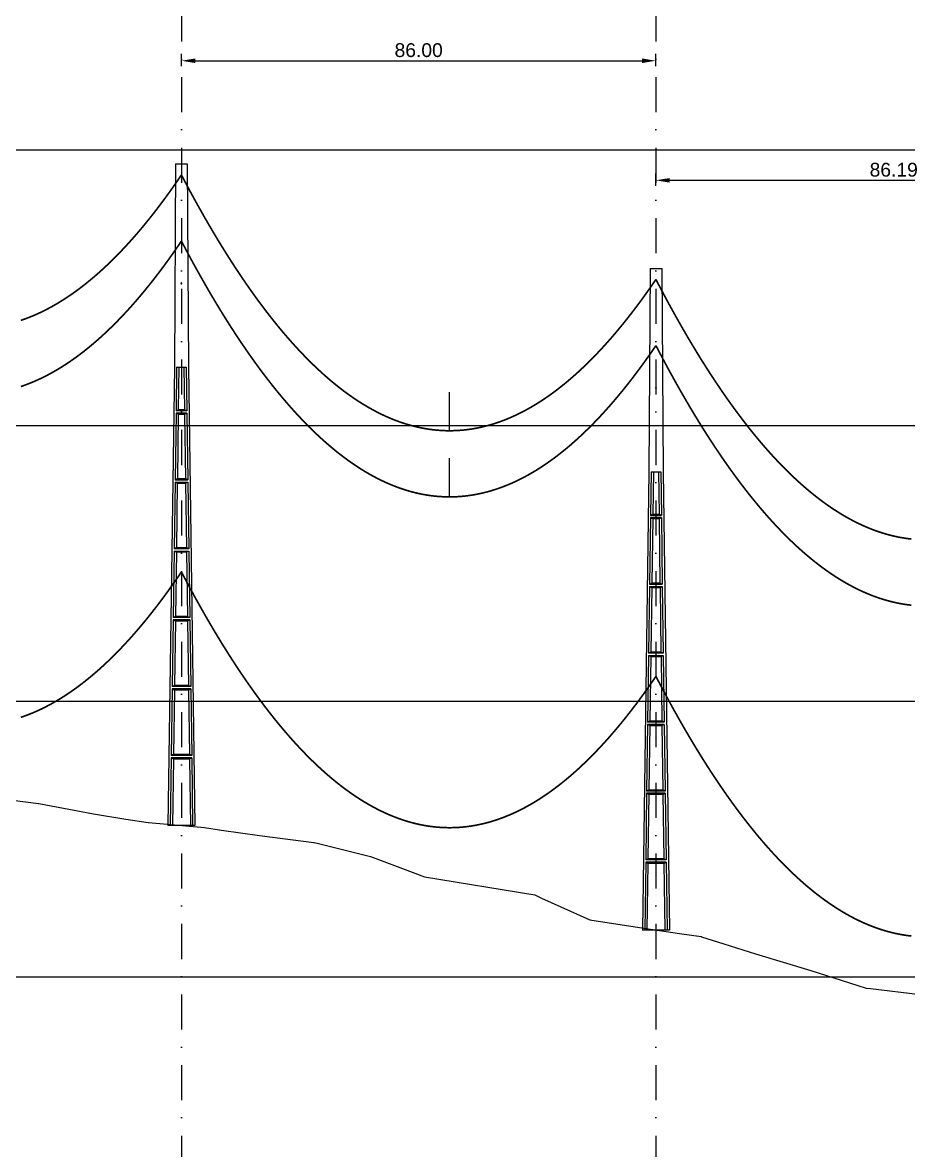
# Model space of a CAD drawing. Header units: metres. Extents: x -121 to 9872, y 3505 to 10721.
# Drawn here: x 4416.9 to 4577.5, y 9268.5 to 9473.1 of the extents above; entities that cross this region are included whole.
import ezdxf

# ---------------------------------------------------------------- set-up
doc = ezdxf.new("R2010")
doc.units = ezdxf.units.M
doc.header["$PDMODE"] = 2
doc.linetypes.add('DASHDOT', pattern=[25.4, 12.7, -6.35, 0, -6.35])
for name, color, linetype in [('CON-EOL- CA MAGNOLIA', 210, 'Continuous'), ('CON-EOL- PROJEÇÃO', 22, 'Continuous'), ('cotas', 7, 'Continuous'), ('Grade', 9, 'Continuous'), ('Ind.Rot', 8, 'DASHDOT'), ('Modelo_CotaTerreno_Perfil', 7, 'Continuous'), ('POSTE DT', 7, 'Continuous')]:
    doc.layers.add(name, color=color, linetype=linetype)
doc.styles.get("Standard").update_dxf_attribs({"font": 'arial.ttf'})
doc.dimstyles.new('ISO-25', dxfattribs={"dimtxt": 2.5, "dimasz": 2.5, "dimexe": 1.25, "dimexo": 0.625, "dimtad": 1, "dimzin": 1, "dimtxsty": 'Standard', "dimcen": 2.5, "dimaunit": 1, "dimadec": 3, "dimazin": 3, "dimtfac": 1, "dimtmove": 0, "dimatfit": 3, "dimfxlon": 1, "dimarcsym": 0})

# ---------------------------------------------------------------- blocks, each defined once
blk = doc.blocks.new('*U1')
at = {"layer": 'POSTE DT', "extrusion": (0, 1, 0)}
for p, q in [((-3.31, 378.23), (-4.05, 262)), ((-3.31, 378.23), (3.31, 378.23)), ((3.31, 378.23), (4.06, 262)), ((-4.05, 262), (-7.72, 0)), ((-4.05, 262), (-4.05, 262)), ((-2.73, 262), (-3.08, 237.05)), ((-2.73, 262), (2.75, 262)), ((-1.42, 262), (-1.77, 237.57)), ((1.43, 262), (1.77, 237.57)), ((2.75, 262), (3.1, 237.05)), ((4.06, 262), (7.72, 0)), ((-3.1, 235.74), (-3.63, 197.65)), ((3.11, 235.73), (-3.1, 235.74)), ((3.1, 237.05), (-3.08, 237.05)), ((-1.8, 235.21), (-2.32, 198.19)), ((1.8, 235.21), (2.32, 198.19)), ((3.11, 235.73), (3.65, 197.65)), ((-3.65, 196.34), (-4.19, 158.25)), ((-2.35, 195.8), (-2.87, 158.8)), ((2.35, 195.8), (2.87, 158.8)), ((3.66, 196.34), (4.2, 158.25)), ((-4.21, 156.94), (-4.74, 118.85)), ((-2.9, 156.39), (-3.42, 119.41)), ((2.91, 156.39), (3.42, 119.41)), ((4.21, 156.94), (4.75, 118.85)), ((-4.76, 117.54), (-5.29, 79.45)), ((4.77, 117.54), (-4.76, 117.54)), ((4.75, 118.85), (-4.74, 118.85)), ((-3.46, 116.98), (-3.97, 80.02)), ((3.46, 116.98), (3.98, 80.02)), ((4.77, 117.54), (5.3, 79.45)), ((-5.31, 78.14), (-5.85, 40.06)), ((5.32, 78.14), (-5.31, 78.14)), ((5.3, 79.45), (-5.29, 79.45)), ((-4.01, 77.57), (-4.53, 40.63)), ((4.01, 77.57), (4.53, 40.63)), ((5.32, 78.14), (5.85, 40.06)), ((-5.86, 38.74), (-6.41, 0)), ((5.87, 38.74), (-5.86, 38.74)), ((5.85, 40.06), (-5.85, 40.06)), ((5.87, 38.74), (6.41, 0)), ((-4.56, 38.17), (-5.1, 0)), ((4.56, 38.17), (5.1, 0)), ((-6.41, 0), (-7.72, 0)), ((-5.1, 0), (-6.41, 0)), ((5.1, 0), (-5.1, 0)), ((6.41, 0), (5.1, 0)), ((7.72, 0), (6.41, 0))]:
    blk.add_line(p, q, dxfattribs=at)
at = {"layer": 'POSTE DT', "ltscale": 3}
for points in [[(-3.65, 196.34), (3.66, 196.34)], [(-3.63, 197.65), (3.65, 197.65)], [(-4.21, 156.94), (4.21, 156.94)], [(4.2, 158.25), (-4.19, 158.25)]]:
    blk.add_lwpolyline(points, dxfattribs=at)
at = {"layer": 'POSTE DT'}
for points, knots in [([(0.25, 309.94), (0.25, 309.93), (0.25, 309.93), (0.25, 309.92), (0.25, 309.91), (0.25, 309.9), (0.25, 309.89), (0.24, 309.85), (0.22, 309.82), (0.19, 309.77), (0.16, 309.74), (0.11, 309.71), (0.08, 309.7), (0.01, 309.68), (-0.02, 309.68), (-0.08, 309.7), (-0.11, 309.71), (-0.16, 309.74), (-0.18, 309.76), (-0.21, 309.8), (-0.22, 309.82), (-0.24, 309.85), (-0.24, 309.87), (-0.25, 309.89), (-0.25, 309.9), (-0.25, 309.92), (-0.25, 309.92), (-0.25, 309.93), (-0.25, 309.94), (-0.25, 309.95), (-0.25, 309.95), (-0.25, 309.96), (-0.25, 309.97), (-0.24, 310), (-0.23, 310.02), (-0.21, 310.07), (-0.2, 310.09), (-0.15, 310.14), (-0.13, 310.15), (-0.07, 310.18), (-0.03, 310.19), (0.03, 310.19), (0.06, 310.18), (0.12, 310.16), (0.14, 310.14), (0.18, 310.11), (0.2, 310.09), (0.21, 310.06), (0.22, 310.05), (0.23, 310.04), (0.24, 310.01), (0.24, 309.99), (0.25, 309.97), (0.25, 309.96), (0.25, 309.95), (0.25, 309.94), (0.25, 309.94), (0.25, 309.94), (0.25, 309.94)], [-54.728303, -54.728303, -54.728303, -54.728303, -54.309038, -54.309038, -53.647169, -53.647169, -52.532885, -52.532885, -48.86224, -48.86224, -45.282765, -45.282765, -41.52867, -41.52867, -37.867486, -37.867486, -34.454589, -34.454589, -31.301423, -31.301423, -28.48103, -28.48103, -26.961755, -26.961755, -25.7544, -25.7544, -25.136228, -25.136228, -24.64409, -24.64409, -24.094201, -24.094201, -23.191199, -23.191199, -20.494482, -20.494482, -17.342863, -17.342863, -13.645538, -13.645538, -9.835989, -9.835989, -6.296781, -6.296781, -3.005029, -3.005029, 0, 0, 0, 1.527594, 1.527594, 3.697216, 3.697216, 4.489727, 4.489727, 5.01438, 5.01438, 5.095313, 5.095313, 5.095313, 5.095313]), ([(-3.1, 235.74), (-2.88, 235.65), (-2.67, 235.56), (-2.23, 235.39), (-2.02, 235.3), (-1.8, 235.21)], [0.055576, 0.055576, 0.055576, 0.055576, 56.767409, 56.767409, 113.50757, 113.50757, 113.50757, 113.50757]), ([(-1.77, 237.57), (-1.99, 237.49), (-2.21, 237.4), (-2.64, 237.22), (-2.86, 237.14), (-3.08, 237.05)], [0, 0, 0, 0, 56.660495, 56.660495, 113.412826, 113.412826, 113.412826, 113.412826]), ([(-1.8, 235.21), (-1.2, 235.21), (-0.6, 235.21), (0.6, 235.21), (1.2, 235.21), (1.8, 235.21)], [0, 0, 0, 0, 68.567797, 68.567797, 137.136247, 137.136247, 137.136247, 137.136247]), ([(1.77, 237.57), (1.18, 237.57), (0.59, 237.57), (-0.59, 237.57), (-1.18, 237.57), (-1.77, 237.57)], [0, 0, 0, 0, 67.306894, 67.306894, 134.614447, 134.614447, 134.614447, 134.614447]), ([(3.1, 237.05), (2.87, 237.14), (2.65, 237.23), (2.21, 237.4), (1.99, 237.49), (1.77, 237.57)], [0, 0, 0, 0, 56.738948, 56.738948, 113.38731, 113.38731, 113.38731, 113.38731]), ([(1.8, 235.21), (2.02, 235.3), (2.24, 235.38), (2.68, 235.56), (2.89, 235.65), (3.11, 235.73)], [0, 0, 0, 0, 56.845349, 56.845349, 113.599799, 113.599799, 113.599799, 113.599799]), ([(-3.65, 196.34), (-3.43, 196.25), (-3.22, 196.16), (-2.78, 195.98), (-2.57, 195.89), (-2.35, 195.8)], [0.054307, 0.054307, 0.054307, 0.054307, 63.527131, 63.527131, 127.063246, 127.063246, 127.063246, 127.063246]), ([(-2.32, 198.19), (-2.54, 198.1), (-2.76, 198.01), (-3.2, 197.83), (-3.41, 197.74), (-3.63, 197.65)], [0, 0, 0, 0, 63.412073, 63.412073, 126.777421, 126.777421, 126.777421, 126.777421]), ([(-2.35, 195.8), (-1.57, 195.8), (-0.78, 195.8), (0.79, 195.8), (1.57, 195.8), (2.35, 195.8)], [0, 0, 0, 0, 89.585713, 89.585713, 179.17191, 179.17191, 179.17191, 179.17191]), ([(2.32, 198.19), (1.55, 198.19), (0.77, 198.19), (-0.77, 198.19), (-1.55, 198.19), (-2.32, 198.19)], [0, 0, 0, 0, 88.31008, 88.31008, 176.620652, 176.620652, 176.620652, 176.620652]), ([(3.65, 197.65), (3.43, 197.74), (3.2, 197.83), (2.76, 198.01), (2.54, 198.1), (2.32, 198.19)], [0, 0, 0, 0, 63.488119, 63.488119, 126.880939, 126.880939, 126.880939, 126.880939]), ([(2.35, 195.8), (2.57, 195.89), (2.79, 195.98), (3.23, 196.16), (3.45, 196.25), (3.66, 196.34)], [0, 0, 0, 0, 63.60246, 63.60246, 127.109696, 127.109696, 127.109696, 127.109696]), ([(-4.21, 156.94), (-3.99, 156.85), (-3.77, 156.75), (-3.34, 156.57), (-3.12, 156.48), (-2.9, 156.39)], [0.053423, 0.053423, 0.053423, 0.053423, 70.429742, 70.429742, 140.90167, 140.90167, 140.90167, 140.90167]), ([(-2.87, 158.8), (-3.09, 158.71), (-3.31, 158.62), (-3.75, 158.43), (-3.97, 158.34), (-4.19, 158.25)], [0, 0, 0, 0, 70.301707, 70.301707, 140.590947, 140.590947, 140.590947, 140.590947]), ([(-2.9, 156.39), (-1.94, 156.39), (-0.97, 156.39), (0.97, 156.39), (1.94, 156.39), (2.91, 156.39)], [0, 0, 0, 0, 110.60219, 110.60219, 221.20473, 221.20473, 221.20473, 221.20473]), ([(2.87, 158.8), (1.92, 158.8), (0.96, 158.8), (-0.96, 158.8), (-1.91, 158.8), (-2.87, 158.8)], [0, 0, 0, 0, 109.314454, 109.314454, 218.629264, 218.629264, 218.629264, 218.629264]), ([(4.2, 158.25), (3.98, 158.34), (3.76, 158.44), (3.31, 158.62), (3.09, 158.71), (2.87, 158.8)], [0, 0, 0, 0, 70.379198, 70.379198, 140.659718, 140.659718, 140.659718, 140.659718]), ([(2.91, 156.39), (3.12, 156.48), (3.34, 156.57), (3.78, 156.75), (4, 156.85), (4.21, 156.94)], [0, 0, 0, 0, 70.506649, 70.506649, 140.914701, 140.914701, 140.914701, 140.914701]), ([(-4.76, 117.54), (-4.54, 117.45), (-4.32, 117.35), (-3.89, 117.17), (-3.67, 117.07), (-3.46, 116.98)], [0.052784, 0.052784, 0.052784, 0.052784, 77.438432, 77.438432, 154.950301, 154.950301, 154.950301, 154.950301]), ([(-3.42, 119.41), (-3.64, 119.32), (-3.86, 119.23), (-4.3, 119.04), (-4.52, 118.95), (-4.74, 118.85)], [0, 0, 0, 0, 77.299547, 77.299547, 154.618634, 154.618634, 154.618634, 154.618634]), ([(-3.46, 116.98), (-2.3, 116.98), (-1.15, 116.98), (1.15, 116.98), (2.31, 116.98), (3.46, 116.98)], [0, 0, 0, 0, 131.617604, 131.617604, 263.235447, 263.235447, 263.235447, 263.235447]), ([(3.42, 119.41), (2.28, 119.41), (1.14, 119.41), (-1.14, 119.41), (-2.28, 119.41), (-3.42, 119.41)], [0, 0, 0, 0, 130.319901, 130.319901, 260.640046, 260.640046, 260.640046, 260.640046]), ([(4.75, 118.85), (4.53, 118.95), (4.31, 119.04), (3.87, 119.23), (3.64, 119.32), (3.42, 119.41)], [0, 0, 0, 0, 77.381597, 77.381597, 154.66183, 154.66183, 154.66183, 154.66183]), ([(3.46, 116.98), (3.68, 117.07), (3.89, 117.17), (4.33, 117.35), (4.55, 117.45), (4.77, 117.54)], [0, 0, 0, 0, 77.520013, 77.520013, 154.938747, 154.938747, 154.938747, 154.938747]), ([(-5.31, 78.14), (-5.09, 78.05), (-4.88, 77.95), (-4.44, 77.76), (-4.23, 77.67), (-4.01, 77.57)], [0.052308, 0.052308, 0.052308, 0.052308, 84.527725, 84.527725, 169.158824, 169.158824, 169.158824, 169.158824]), ([(-3.97, 80.02), (-4.19, 79.93), (-4.41, 79.83), (-4.85, 79.64), (-5.07, 79.55), (-5.29, 79.45)], [0, 0, 0, 0, 84.379671, 84.379671, 168.809376, 168.809376, 168.809376, 168.809376]), ([(-4.01, 77.57), (-2.67, 77.57), (-1.34, 77.57), (1.34, 77.57), (2.67, 77.57), (4.01, 77.57)], [0, 0, 0, 0, 152.632212, 152.632212, 305.264569, 305.264569, 305.264569, 305.264569]), ([(3.98, 80.02), (2.65, 80.02), (1.33, 80.02), (-1.32, 80.02), (-2.65, 80.02), (-3.97, 80.02)], [0, 0, 0, 0, 151.326157, 151.326157, 302.652465, 302.652465, 302.652465, 302.652465]), ([(5.3, 79.45), (5.08, 79.55), (4.86, 79.64), (4.42, 79.83), (4.2, 79.93), (3.98, 80.02)], [0, 0, 0, 0, 84.46863, 84.46863, 168.833721, 168.833721, 168.833721, 168.833721]), ([(4.01, 77.57), (4.23, 77.67), (4.45, 77.76), (4.88, 77.95), (5.1, 78.05), (5.32, 78.14)], [0, 0, 0, 0, 84.616316, 84.616316, 169.129178, 169.129178, 169.129178, 169.129178]), ([(-5.86, 38.74), (-5.65, 38.65), (-5.43, 38.55), (-5, 38.36), (-4.78, 38.26), (-4.56, 38.17)], [0.026524, 0.026524, 0.026524, 0.026524, 91.679563, 91.679563, 183.466041, 183.466041, 183.466041, 183.466041]), ([(-4.53, 40.63), (-4.75, 40.53), (-4.97, 40.44), (-5.41, 40.25), (-5.63, 40.15), (-5.85, 40.06)], [0, 0, 0, 0, 91.523648, 91.523648, 183.126775, 183.126775, 183.126775, 183.126775]), ([(4.53, 40.63), (3.02, 40.63), (1.51, 40.63), (-1.51, 40.63), (-3.02, 40.63), (-4.53, 40.63)], [0, 0, 0, 0, 172.33304, 172.33304, 344.666151, 344.666151, 344.666151, 344.666151]), ([(5.85, 40.06), (5.63, 40.15), (5.41, 40.25), (4.97, 40.44), (4.75, 40.53), (4.53, 40.63)], [0, 0, 0, 0, 91.621326, 91.621326, 183.137324, 183.137324, 183.137324, 183.137324]), ([(4.56, 38.17), (4.78, 38.26), (5, 38.36), (5.43, 38.55), (5.65, 38.65), (5.87, 38.74)], [0, 0, 0, 0, 91.776928, 91.776928, 183.448614, 183.448614, 183.448614, 183.448614]), ([(-4.56, 38.17), (-3.04, 38.17), (-1.52, 38.17), (1.52, 38.17), (3.04, 38.17), (4.56, 38.17)], [0, 0, 0, 0, 173.646192, 173.646192, 347.292451, 347.292451, 347.292451, 347.292451])]:
    blk.add_open_spline(points, degree=3, knots=knots, dxfattribs=at)
blk = doc.blocks.new('*D97')
at = {"layer": 'cotas', "color": 0, "lineweight": -2, "transparency": 16777216}
for p, q in [((4359.73, 9487.29), (4359.73, 9489.54)), ((4362.23, 9488.29), (4443.23, 9488.29)), ((4445.73, 9487.29), (4445.73, 9489.54))]:
    blk.add_line(p, q, dxfattribs=at)
at = {"layer": 'cotas', "color": 0, "transparency": 16777216}
for points in [[(4362.23, 9488.71), (4362.23, 9487.88), (4359.73, 9488.29)], [(4443.23, 9488.71), (4443.23, 9487.88), (4445.73, 9488.29)]]:
    blk.add_solid(points, dxfattribs=at)
at = {"layer": 'Defpoints', "color": 0, "transparency": 16777216}
for p in [(4445.73, 9488.29), (4359.73, 9465.57), (4445.73, 9447.46)]:
    blk.add_point(p, dxfattribs=at)
at = {"layer": 'cotas', "color": 0, "transparency": 16777216, "insert": (4402.73, 9490.19), "char_height": 2.5, "attachment_point": 5}
blk.add_mtext('86.00', dxfattribs=at)
blk = doc.blocks.new('*D98')
at = {"layer": 'cotas', "color": 0, "lineweight": -2, "transparency": 16777216}
for p, q in [((4445.73, 9465.17), (4445.73, 9467.42)), ((4448.23, 9466.17), (4529.23, 9466.17)), ((4531.73, 9465.17), (4531.73, 9467.42))]:
    blk.add_line(p, q, dxfattribs=at)
at = {"layer": 'cotas', "color": 0, "transparency": 16777216}
for points in [[(4448.23, 9466.59), (4448.23, 9465.76), (4445.73, 9466.17)], [(4529.23, 9466.59), (4529.23, 9465.76), (4531.73, 9466.17)]]:
    blk.add_solid(points, dxfattribs=at)
at = {"layer": 'Defpoints', "color": 0, "transparency": 16777216}
for p in [(4531.73, 9466.17), (4445.73, 9447.46), (4531.73, 9428.51)]:
    blk.add_point(p, dxfattribs=at)
at = {"layer": 'cotas', "color": 0, "transparency": 16777216, "insert": (4488.73, 9468.08), "char_height": 2.5, "attachment_point": 5}
blk.add_mtext('86.00', dxfattribs=at)
blk = doc.blocks.new('*D99')
at = {"layer": 'cotas', "color": 0, "lineweight": -2, "transparency": 16777216}
for p, q in [((4531.73, 9443.49), (4531.73, 9445.74)), ((4617.92, 9443.49), (4617.92, 9445.74)), ((4534.23, 9444.49), (4615.42, 9444.49))]:
    blk.add_line(p, q, dxfattribs=at)
at = {"layer": 'cotas', "color": 0, "transparency": 16777216}
for points in [[(4534.23, 9444.9), (4534.23, 9444.07), (4531.73, 9444.49)], [(4615.42, 9444.9), (4615.42, 9444.07), (4617.92, 9444.49)]]:
    blk.add_solid(points, dxfattribs=at)
at = {"layer": 'Defpoints', "color": 0, "transparency": 16777216}
for p in [(4617.92, 9444.49), (4531.73, 9428.51), (4617.92, 9408.35)]:
    blk.add_point(p, dxfattribs=at)
at = {"layer": 'cotas', "color": 0, "transparency": 16777216, "insert": (4574.83, 9446.39), "char_height": 2.5, "attachment_point": 5}
blk.add_mtext('86.19', dxfattribs=at)

msp = doc.modelspace()

# ---------------------------------------------------------------- linework, layer by layer
at = {"layer": 'CON-EOL- CA MAGNOLIA'}
for p, q in [((4494.331, 9399.068), (4494.331, 9406.068)), ((4494.331, 9387.068), (4494.331, 9394.068)), ((4494.331, 9387.068), (4494.331, 9394.068))]:
    msp.add_line(p, q, dxfattribs=at)
at = {"layer": 'CON-EOL- CA MAGNOLIA', "const_width": 0.3}
for points in [[(4416.637, 9419.085), (4417.065, 9419.232), (4417.493, 9419.386), (4417.921, 9419.547), (4418.349, 9419.716), (4418.777, 9419.891), (4419.205, 9420.074), (4419.632, 9420.264), (4420.06, 9420.461), (4420.488, 9420.666), (4420.916, 9420.877), (4421.344, 9421.096), (4421.772, 9421.322), (4422.2, 9421.555), (4422.628, 9421.795), (4423.055, 9422.043), (4423.483, 9422.298), (4423.911, 9422.559), (4424.339, 9422.828), (4424.767, 9423.104), (4425.195, 9423.388), (4425.623, 9423.678), (4426.05, 9423.976), (4426.478, 9424.281), (4426.906, 9424.593), (4427.334, 9424.913), (4427.762, 9425.239), (4428.19, 9425.573), (4428.618, 9425.914), (4429.045, 9426.262), (4429.473, 9426.617), (4429.901, 9426.979), (4430.329, 9427.349), (4430.757, 9427.726), (4431.185, 9428.11), (4431.613, 9428.501), (4432.04, 9428.9), (4432.468, 9429.305), (4432.896, 9429.718), (4433.324, 9430.138), (4433.752, 9430.566), (4434.18, 9431), (4434.608, 9431.442), (4435.035, 9431.891), (4435.463, 9432.347), (4435.891, 9432.81), (4436.319, 9433.281), (4436.747, 9433.758), (4437.175, 9434.243), (4437.603, 9434.736), (4438.031, 9435.235), (4438.458, 9435.742), (4438.886, 9436.255), (4439.314, 9436.776), (4439.742, 9437.305), (4440.17, 9437.84), (4440.598, 9438.383), (4441.026, 9438.933), (4441.453, 9439.49), (4441.881, 9440.055), (4442.309, 9440.626), (4442.737, 9441.205), (4443.165, 9441.791), (4443.593, 9442.385), (4444.021, 9442.985), (4444.448, 9443.593), (4444.876, 9444.208), (4445.304, 9444.83), (4445.732, 9445.46)], [(4445.732, 9445.46), (4446.16, 9444.644), (4446.588, 9443.836), (4447.016, 9443.035), (4447.443, 9442.241), (4447.871, 9441.454), (4448.299, 9440.675), (4448.727, 9439.903), (4449.155, 9439.139), (4449.583, 9438.381), (4450.011, 9437.631), (4450.438, 9436.888), (4450.866, 9436.153), (4451.294, 9435.425), (4451.722, 9434.704), (4452.15, 9433.99), (4452.578, 9433.284), (4453.006, 9432.584), (4453.433, 9431.893), (4453.861, 9431.208), (4454.289, 9430.531), (4454.717, 9429.86), (4455.145, 9429.198), (4455.573, 9428.542), (4456.001, 9427.894), (4456.429, 9427.252), (4456.856, 9426.619), (4457.284, 9425.992), (4457.712, 9425.372), (4458.14, 9424.76), (4458.568, 9424.156), (4458.996, 9423.558), (4459.424, 9422.967), (4459.851, 9422.384), (4460.279, 9421.808), (4460.707, 9421.24), (4461.135, 9420.678), (4461.563, 9420.124), (4461.991, 9419.577), (4462.419, 9419.037), (4462.846, 9418.504), (4463.274, 9417.979), (4463.702, 9417.461), (4464.13, 9416.95), (4464.558, 9416.447), (4464.986, 9415.95), (4465.414, 9415.461), (4465.841, 9414.979), (4466.269, 9414.504), (4466.697, 9414.036), (4467.125, 9413.576), (4467.553, 9413.123), (4467.981, 9412.677), (4468.409, 9412.238), (4468.836, 9411.807), (4469.264, 9411.382), (4469.692, 9410.965), (4470.12, 9410.555), (4470.548, 9410.153), (4470.976, 9409.757), (4471.404, 9409.369), (4471.832, 9408.987), (4472.259, 9408.614), (4472.687, 9408.247), (4473.115, 9407.887), (4473.543, 9407.535), (4473.971, 9407.19), (4474.399, 9406.852), (4474.827, 9406.521), (4475.254, 9406.198), (4475.682, 9405.881), (4476.11, 9405.572), (4476.538, 9405.27), (4476.966, 9404.975), (4477.394, 9404.687), (4477.822, 9404.407), (4478.249, 9404.134), (4478.677, 9403.868), (4479.105, 9403.609), (4479.533, 9403.357), (4479.961, 9403.113), (4480.389, 9402.875), (4480.817, 9402.645), (4481.244, 9402.422), (4481.672, 9402.206), (4482.1, 9401.998), (4482.528, 9401.796), (4482.956, 9401.602), (4483.384, 9401.415), (4483.812, 9401.235), (4484.239, 9401.062), (4484.667, 9400.897), (4485.095, 9400.738), (4485.523, 9400.587), (4485.951, 9400.443), (4486.379, 9400.306), (4486.807, 9400.176), (4487.234, 9400.054), (4487.662, 9399.939), (4488.09, 9399.83), (4488.518, 9399.729), (4488.946, 9399.636), (4489.374, 9399.549), (4489.802, 9399.469), (4490.23, 9399.397), (4490.657, 9399.332), (4491.085, 9399.274), (4491.513, 9399.223), (4491.941, 9399.179), (4492.369, 9399.143), (4492.797, 9399.114), (4493.225, 9399.092), (4493.652, 9399.077), (4494.08, 9399.069), (4494.508, 9399.068), (4494.936, 9399.075), (4495.364, 9399.089), (4495.792, 9399.109), (4496.22, 9399.137), (4496.647, 9399.173), (4497.075, 9399.215), (4497.503, 9399.265), (4497.931, 9399.321), (4498.359, 9399.385), (4498.787, 9399.456), (4499.215, 9399.535), (4499.642, 9399.62), (4500.07, 9399.713), (4500.498, 9399.812), (4500.926, 9399.919), (4501.354, 9400.033), (4501.782, 9400.155), (4502.21, 9400.283), (4502.637, 9400.419), (4503.065, 9400.562), (4503.493, 9400.712), (4503.921, 9400.869), (4504.349, 9401.033), (4504.777, 9401.205), (4505.205, 9401.383), (4505.632, 9401.569), (4506.06, 9401.762), (4506.488, 9401.962), (4506.916, 9402.17), (4507.344, 9402.384), (4507.772, 9402.606), (4508.2, 9402.835), (4508.628, 9403.071), (4509.055, 9403.315), (4509.483, 9403.565), (4509.911, 9403.823), (4510.339, 9404.087), (4510.767, 9404.36), (4511.195, 9404.639), (4511.623, 9404.925), (4512.05, 9405.219), (4512.478, 9405.519), (4512.906, 9405.827), (4513.334, 9406.142), (4513.762, 9406.465), (4514.19, 9406.794), (4514.618, 9407.131), (4515.045, 9407.475), (4515.473, 9407.826), (4515.901, 9408.184), (4516.329, 9408.55), (4516.757, 9408.923), (4517.185, 9409.302), (4517.613, 9409.69), (4518.04, 9410.084), (4518.468, 9410.485), (4518.896, 9410.894), (4519.324, 9411.31), (4519.752, 9411.733), (4520.18, 9412.163), (4520.608, 9412.601), (4521.035, 9413.046), (4521.463, 9413.497), (4521.891, 9413.957), (4522.319, 9414.423), (4522.747, 9414.897), (4523.175, 9415.377), (4523.603, 9415.865), (4524.031, 9416.361), (4524.458, 9416.863), (4524.886, 9417.372), (4525.314, 9417.889), (4525.742, 9418.414), (4526.17, 9418.945), (4526.598, 9419.483), (4527.026, 9420.029), (4527.453, 9420.582), (4527.881, 9421.142), (4528.309, 9421.71), (4528.737, 9422.284), (4529.165, 9422.866), (4529.593, 9423.456), (4530.021, 9424.052), (4530.448, 9424.656), (4530.876, 9425.266), (4531.304, 9425.885), (4531.732, 9426.51)], [(4416.637, 9407.085), (4417.065, 9407.232), (4417.493, 9407.386), (4417.921, 9407.547), (4418.349, 9407.716), (4418.777, 9407.891), (4419.205, 9408.074), (4419.632, 9408.264), (4420.06, 9408.461), (4420.488, 9408.666), (4420.916, 9408.877), (4421.344, 9409.096), (4421.772, 9409.322), (4422.2, 9409.555), (4422.628, 9409.795), (4423.055, 9410.043), (4423.483, 9410.297), (4423.911, 9410.559), (4424.339, 9410.828), (4424.767, 9411.104), (4425.195, 9411.388), (4425.623, 9411.678), (4426.05, 9411.976), (4426.478, 9412.281), (4426.906, 9412.593), (4427.334, 9412.913), (4427.762, 9413.239), (4428.19, 9413.573), (4428.618, 9413.914), (4429.045, 9414.262), (4429.473, 9414.617), (4429.901, 9414.979), (4430.329, 9415.349), (4430.757, 9415.726), (4431.185, 9416.11), (4431.613, 9416.501), (4432.04, 9416.9), (4432.468, 9417.305), (4432.896, 9417.718), (4433.324, 9418.138), (4433.752, 9418.566), (4434.18, 9419), (4434.608, 9419.442), (4435.035, 9419.891), (4435.463, 9420.347), (4435.891, 9420.81), (4436.319, 9421.281), (4436.747, 9421.758), (4437.175, 9422.243), (4437.603, 9422.736), (4438.031, 9423.235), (4438.458, 9423.742), (4438.886, 9424.255), (4439.314, 9424.776), (4439.742, 9425.305), (4440.17, 9425.84), (4440.598, 9426.383), (4441.026, 9426.933), (4441.453, 9427.49), (4441.881, 9428.055), (4442.309, 9428.626), (4442.737, 9429.205), (4443.165, 9429.791), (4443.593, 9430.385), (4444.021, 9430.985), (4444.448, 9431.593), (4444.876, 9432.208), (4445.304, 9432.83), (4445.732, 9433.46)], [(4416.637, 9407.085), (4417.065, 9407.232), (4417.493, 9407.386), (4417.921, 9407.547), (4418.349, 9407.716), (4418.777, 9407.891), (4419.205, 9408.074), (4419.632, 9408.264), (4420.06, 9408.461), (4420.488, 9408.666), (4420.916, 9408.877), (4421.344, 9409.096), (4421.772, 9409.322), (4422.2, 9409.555), (4422.628, 9409.795), (4423.055, 9410.043), (4423.483, 9410.298), (4423.911, 9410.559), (4424.339, 9410.828), (4424.767, 9411.104), (4425.195, 9411.388), (4425.623, 9411.678), (4426.05, 9411.976), (4426.478, 9412.281), (4426.906, 9412.593), (4427.334, 9412.913), (4427.762, 9413.239), (4428.19, 9413.573), (4428.618, 9413.914), (4429.045, 9414.262), (4429.473, 9414.617), (4429.901, 9414.979), (4430.329, 9415.349), (4430.757, 9415.726), (4431.185, 9416.11), (4431.613, 9416.501), (4432.04, 9416.9), (4432.468, 9417.305), (4432.896, 9417.718), (4433.324, 9418.138), (4433.752, 9418.566), (4434.18, 9419), (4434.608, 9419.442), (4435.035, 9419.891), (4435.463, 9420.347), (4435.891, 9420.81), (4436.319, 9421.281), (4436.747, 9421.758), (4437.175, 9422.243), (4437.603, 9422.736), (4438.031, 9423.235), (4438.458, 9423.742), (4438.886, 9424.255), (4439.314, 9424.776), (4439.742, 9425.305), (4440.17, 9425.84), (4440.598, 9426.383), (4441.026, 9426.933), (4441.453, 9427.49), (4441.881, 9428.055), (4442.309, 9428.626), (4442.737, 9429.205), (4443.165, 9429.791), (4443.593, 9430.385), (4444.021, 9430.985), (4444.448, 9431.593), (4444.876, 9432.208), (4445.304, 9432.83), (4445.732, 9433.46)], [(4445.732, 9433.46), (4446.16, 9432.644), (4446.588, 9431.836), (4447.016, 9431.035), (4447.443, 9430.241), (4447.871, 9429.455), (4448.299, 9428.675), (4448.727, 9427.903), (4449.155, 9427.139), (4449.583, 9426.381), (4450.011, 9425.631), (4450.438, 9424.888), (4450.866, 9424.153), (4451.294, 9423.425), (4451.722, 9422.704), (4452.15, 9421.99), (4452.578, 9421.284), (4453.006, 9420.584), (4453.433, 9419.893), (4453.861, 9419.208), (4454.289, 9418.53), (4454.717, 9417.86), (4455.145, 9417.197), (4455.573, 9416.542), (4456.001, 9415.893), (4456.429, 9415.252), (4456.856, 9414.618), (4457.284, 9413.992), (4457.712, 9413.372), (4458.14, 9412.76), (4458.568, 9412.155), (4458.996, 9411.558), (4459.424, 9410.967), (4459.851, 9410.384), (4460.279, 9409.808), (4460.707, 9409.24), (4461.135, 9408.678), (4461.563, 9408.124), (4461.991, 9407.577), (4462.419, 9407.037), (4462.846, 9406.505), (4463.274, 9405.979), (4463.702, 9405.461), (4464.13, 9404.95), (4464.558, 9404.447), (4464.986, 9403.95), (4465.414, 9403.461), (4465.841, 9402.979), (4466.269, 9402.504), (4466.697, 9402.036), (4467.125, 9401.576), (4467.553, 9401.123), (4467.981, 9400.677), (4468.409, 9400.238), (4468.836, 9399.807), (4469.264, 9399.382), (4469.692, 9398.965), (4470.12, 9398.555), (4470.548, 9398.152), (4470.976, 9397.757), (4471.404, 9397.369), (4471.832, 9396.988), (4472.259, 9396.614), (4472.687, 9396.247), (4473.115, 9395.887), (4473.543, 9395.535), (4473.971, 9395.19), (4474.399, 9394.852), (4474.827, 9394.521), (4475.254, 9394.198), (4475.682, 9393.881), (4476.11, 9393.572), (4476.538, 9393.27), (4476.966, 9392.975), (4477.394, 9392.687), (4477.822, 9392.407), (4478.249, 9392.134), (4478.677, 9391.868), (4479.105, 9391.609), (4479.533, 9391.357), (4479.961, 9391.113), (4480.389, 9390.875), (4480.817, 9390.645), (4481.244, 9390.422), (4481.672, 9390.206), (4482.1, 9389.998), (4482.528, 9389.796), (4482.956, 9389.602), (4483.384, 9389.415), (4483.812, 9389.235), (4484.239, 9389.062), (4484.667, 9388.897), (4485.095, 9388.738), (4485.523, 9388.587), (4485.951, 9388.443), (4486.379, 9388.306), (4486.807, 9388.176), (4487.234, 9388.054), (4487.662, 9387.939), (4488.09, 9387.83), (4488.518, 9387.729), (4488.946, 9387.635), (4489.374, 9387.549), (4489.802, 9387.469), (4490.23, 9387.397), (4490.657, 9387.332), (4491.085, 9387.274), (4491.513, 9387.223), (4491.941, 9387.179), (4492.369, 9387.143), (4492.797, 9387.114), (4493.225, 9387.092), (4493.652, 9387.077), (4494.08, 9387.069), (4494.508, 9387.068), (4494.936, 9387.075), (4495.364, 9387.088), (4495.792, 9387.109), (4496.22, 9387.137), (4496.647, 9387.173), (4497.075, 9387.215), (4497.503, 9387.265), (4497.931, 9387.321), (4498.359, 9387.385), (4498.787, 9387.456), (4499.215, 9387.535), (4499.642, 9387.62), (4500.07, 9387.713), (4500.498, 9387.812), (4500.926, 9387.919), (4501.354, 9388.033), (4501.782, 9388.155), (4502.21, 9388.283), (4502.637, 9388.419), (4503.065, 9388.562), (4503.493, 9388.712), (4503.921, 9388.869), (4504.349, 9389.033), (4504.777, 9389.205), (4505.205, 9389.383), (4505.632, 9389.569), (4506.06, 9389.762), (4506.488, 9389.962), (4506.916, 9390.17), (4507.344, 9390.384), (4507.772, 9390.606), (4508.2, 9390.835), (4508.628, 9391.071), (4509.055, 9391.314), (4509.483, 9391.565), (4509.911, 9391.823), (4510.339, 9392.087), (4510.767, 9392.359), (4511.195, 9392.639), (4511.623, 9392.925), (4512.05, 9393.219), (4512.478, 9393.519), (4512.906, 9393.827), (4513.334, 9394.143), (4513.762, 9394.465), (4514.19, 9394.794), (4514.618, 9395.131), (4515.045, 9395.475), (4515.473, 9395.826), (4515.901, 9396.184), (4516.329, 9396.55), (4516.757, 9396.923), (4517.185, 9397.302), (4517.613, 9397.69), (4518.04, 9398.084), (4518.468, 9398.485), (4518.896, 9398.894), (4519.324, 9399.31), (4519.752, 9399.733), (4520.18, 9400.163), (4520.608, 9400.601), (4521.035, 9401.046), (4521.463, 9401.497), (4521.891, 9401.957), (4522.319, 9402.423), (4522.747, 9402.896), (4523.175, 9403.377), (4523.603, 9403.865), (4524.031, 9404.36), (4524.458, 9404.863), (4524.886, 9405.373), (4525.314, 9405.889), (4525.742, 9406.413), (4526.17, 9406.945), (4526.598, 9407.483), (4527.026, 9408.029), (4527.453, 9408.582), (4527.881, 9409.142), (4528.309, 9409.71), (4528.737, 9410.284), (4529.165, 9410.866), (4529.593, 9411.456), (4530.021, 9412.052), (4530.448, 9412.656), (4530.876, 9413.266), (4531.304, 9413.885), (4531.732, 9414.51)], [(4445.732, 9433.46), (4446.16, 9432.644), (4446.588, 9431.836), (4447.016, 9431.035), (4447.443, 9430.241), (4447.871, 9429.454), (4448.299, 9428.675), (4448.727, 9427.903), (4449.155, 9427.139), (4449.583, 9426.381), (4450.011, 9425.631), (4450.438, 9424.888), (4450.866, 9424.153), (4451.294, 9423.425), (4451.722, 9422.704), (4452.15, 9421.99), (4452.578, 9421.284), (4453.006, 9420.584), (4453.433, 9419.893), (4453.861, 9419.208), (4454.289, 9418.531), (4454.717, 9417.86), (4455.145, 9417.198), (4455.573, 9416.542), (4456.001, 9415.894), (4456.429, 9415.252), (4456.856, 9414.619), (4457.284, 9413.992), (4457.712, 9413.372), (4458.14, 9412.76), (4458.568, 9412.156), (4458.996, 9411.558), (4459.424, 9410.967), (4459.851, 9410.384), (4460.279, 9409.808), (4460.707, 9409.24), (4461.135, 9408.678), (4461.563, 9408.124), (4461.991, 9407.577), (4462.419, 9407.037), (4462.846, 9406.504), (4463.274, 9405.979), (4463.702, 9405.461), (4464.13, 9404.95), (4464.558, 9404.447), (4464.986, 9403.95), (4465.414, 9403.461), (4465.841, 9402.979), (4466.269, 9402.504), (4466.697, 9402.036), (4467.125, 9401.576), (4467.553, 9401.123), (4467.981, 9400.677), (4468.409, 9400.238), (4468.836, 9399.807), (4469.264, 9399.382), (4469.692, 9398.965), (4470.12, 9398.555), (4470.548, 9398.152), (4470.976, 9397.757), (4471.404, 9397.369), (4471.832, 9396.987), (4472.259, 9396.614), (4472.687, 9396.247), (4473.115, 9395.887), (4473.543, 9395.535), (4473.971, 9395.19), (4474.399, 9394.852), (4474.827, 9394.521), (4475.254, 9394.198), (4475.682, 9393.881), (4476.11, 9393.572), (4476.538, 9393.27), (4476.966, 9392.975), (4477.394, 9392.687), (4477.822, 9392.407), (4478.249, 9392.134), (4478.677, 9391.868), (4479.105, 9391.609), (4479.533, 9391.357), (4479.961, 9391.113), (4480.389, 9390.875), (4480.817, 9390.645), (4481.244, 9390.422), (4481.672, 9390.206), (4482.1, 9389.998), (4482.528, 9389.796), (4482.956, 9389.602), (4483.384, 9389.415), (4483.812, 9389.235), (4484.239, 9389.062), (4484.667, 9388.897), (4485.095, 9388.738), (4485.523, 9388.587), (4485.951, 9388.443), (4486.379, 9388.306), (4486.807, 9388.176), (4487.234, 9388.054), (4487.662, 9387.939), (4488.09, 9387.83), (4488.518, 9387.729), (4488.946, 9387.636), (4489.374, 9387.549), (4489.802, 9387.469), (4490.23, 9387.397), (4490.657, 9387.332), (4491.085, 9387.274), (4491.513, 9387.223), (4491.941, 9387.179), (4492.369, 9387.143), (4492.797, 9387.114), (4493.225, 9387.092), (4493.652, 9387.077), (4494.08, 9387.069), (4494.508, 9387.068), (4494.936, 9387.075), (4495.364, 9387.088), (4495.792, 9387.109), (4496.22, 9387.137), (4496.647, 9387.173), (4497.075, 9387.215), (4497.503, 9387.265), (4497.931, 9387.321), (4498.359, 9387.385), (4498.787, 9387.456), (4499.215, 9387.535), (4499.642, 9387.62), (4500.07, 9387.713), (4500.498, 9387.812), (4500.926, 9387.919), (4501.354, 9388.033), (4501.782, 9388.155), (4502.21, 9388.283), (4502.637, 9388.419), (4503.065, 9388.562), (4503.493, 9388.712), (4503.921, 9388.869), (4504.349, 9389.033), (4504.777, 9389.205), (4505.205, 9389.383), (4505.632, 9389.569), (4506.06, 9389.762), (4506.488, 9389.962), (4506.916, 9390.17), (4507.344, 9390.384), (4507.772, 9390.606), (4508.2, 9390.835), (4508.628, 9391.071), (4509.055, 9391.315), (4509.483, 9391.565), (4509.911, 9391.823), (4510.339, 9392.087), (4510.767, 9392.36), (4511.195, 9392.639), (4511.623, 9392.925), (4512.05, 9393.219), (4512.478, 9393.519), (4512.906, 9393.827), (4513.334, 9394.142), (4513.762, 9394.465), (4514.19, 9394.794), (4514.618, 9395.131), (4515.045, 9395.475), (4515.473, 9395.826), (4515.901, 9396.184), (4516.329, 9396.55), (4516.757, 9396.923), (4517.185, 9397.302), (4517.613, 9397.69), (4518.04, 9398.084), (4518.468, 9398.485), (4518.896, 9398.894), (4519.324, 9399.31), (4519.752, 9399.733), (4520.18, 9400.163), (4520.608, 9400.601), (4521.035, 9401.046), (4521.463, 9401.497), (4521.891, 9401.957), (4522.319, 9402.423), (4522.747, 9402.897), (4523.175, 9403.377), (4523.603, 9403.865), (4524.031, 9404.361), (4524.458, 9404.863), (4524.886, 9405.372), (4525.314, 9405.889), (4525.742, 9406.414), (4526.17, 9406.945), (4526.598, 9407.483), (4527.026, 9408.029), (4527.453, 9408.582), (4527.881, 9409.142), (4528.309, 9409.71), (4528.737, 9410.285), (4529.165, 9410.866), (4529.593, 9411.456), (4530.021, 9412.052), (4530.448, 9412.656), (4530.876, 9413.266), (4531.304, 9413.885), (4531.732, 9414.51)], [(4531.732, 9426.51), (4532.161, 9425.685), (4532.59, 9424.867), (4533.018, 9424.057), (4533.447, 9423.254), (4533.876, 9422.458), (4534.305, 9421.67), (4534.734, 9420.889), (4535.162, 9420.115), (4535.591, 9419.349), (4536.02, 9418.59), (4536.449, 9417.838), (4536.878, 9417.094), (4537.306, 9416.356), (4537.735, 9415.627), (4538.164, 9414.904), (4538.593, 9414.189), (4539.022, 9413.481), (4539.451, 9412.78), (4539.879, 9412.087), (4540.308, 9411.401), (4540.737, 9410.722), (4541.166, 9410.051), (4541.595, 9409.387), (4542.023, 9408.73), (4542.452, 9408.08), (4542.881, 9407.438), (4543.31, 9406.803), (4543.739, 9406.175), (4544.167, 9405.555), (4544.596, 9404.941), (4545.025, 9404.335), (4545.454, 9403.737), (4545.883, 9403.145), (4546.311, 9402.561), (4546.74, 9401.984), (4547.169, 9401.415), (4547.598, 9400.852), (4548.027, 9400.297), (4548.455, 9399.75), (4548.884, 9399.209), (4549.313, 9398.676), (4549.742, 9398.15), (4550.171, 9397.631), (4550.599, 9397.119), (4551.028, 9396.615), (4551.457, 9396.118), (4551.886, 9395.628), (4552.315, 9395.146), (4552.743, 9394.671), (4553.172, 9394.203), (4553.601, 9393.742), (4554.03, 9393.288), (4554.459, 9392.842), (4554.888, 9392.403), (4555.316, 9391.971), (4555.745, 9391.547), (4556.174, 9391.129), (4556.603, 9390.719), (4557.032, 9390.316), (4557.46, 9389.921), (4557.889, 9389.532), (4558.318, 9389.151), (4558.747, 9388.777), (4559.176, 9388.41), (4559.604, 9388.051), (4560.033, 9387.699), (4560.462, 9387.353), (4560.891, 9387.016), (4561.32, 9386.685), (4561.748, 9386.362), (4562.177, 9386.046), (4562.606, 9385.737), (4563.035, 9385.435), (4563.464, 9385.14), (4563.892, 9384.853), (4564.321, 9384.573), (4564.75, 9384.3), (4565.179, 9384.035), (4565.608, 9383.776), (4566.036, 9383.525), (4566.465, 9383.281), (4566.894, 9383.044), (4567.323, 9382.815), (4567.752, 9382.592), (4568.181, 9382.377), (4568.609, 9382.169), (4569.038, 9381.969), (4569.467, 9381.775), (4569.896, 9381.589), (4570.325, 9381.41), (4570.753, 9381.238), (4571.182, 9381.073), (4571.611, 9380.916), (4572.04, 9380.765), (4572.469, 9380.622), (4572.897, 9380.487), (4573.326, 9380.358), (4573.755, 9380.237), (4574.184, 9380.122), (4574.613, 9380.015), (4575.041, 9379.915), (4575.47, 9379.823), (4575.899, 9379.737), (4576.328, 9379.659), (4576.757, 9379.588), (4577.185, 9379.524), (4577.614, 9379.468), (4578.043, 9379.418)], [(4531.732, 9414.51), (4532.161, 9413.685), (4532.59, 9412.867), (4533.018, 9412.057), (4533.447, 9411.254), (4533.876, 9410.458), (4534.305, 9409.67), (4534.734, 9408.889), (4535.162, 9408.115), (4535.591, 9407.349), (4536.02, 9406.59), (4536.449, 9405.838), (4536.878, 9405.094), (4537.306, 9404.356), (4537.735, 9403.627), (4538.164, 9402.904), (4538.593, 9402.189), (4539.022, 9401.481), (4539.451, 9400.78), (4539.879, 9400.087), (4540.308, 9399.401), (4540.737, 9398.722), (4541.166, 9398.051), (4541.595, 9397.387), (4542.023, 9396.73), (4542.452, 9396.08), (4542.881, 9395.438), (4543.31, 9394.803), (4543.739, 9394.175), (4544.167, 9393.554), (4544.596, 9392.941), (4545.025, 9392.335), (4545.454, 9391.737), (4545.883, 9391.145), (4546.311, 9390.561), (4546.74, 9389.984), (4547.169, 9389.415), (4547.598, 9388.852), (4548.027, 9388.297), (4548.455, 9387.75), (4548.884, 9387.209), (4549.313, 9386.676), (4549.742, 9386.15), (4550.171, 9385.631), (4550.599, 9385.119), (4551.028, 9384.615), (4551.457, 9384.118), (4551.886, 9383.628), (4552.315, 9383.146), (4552.743, 9382.671), (4553.172, 9382.203), (4553.601, 9381.742), (4554.03, 9381.288), (4554.459, 9380.842), (4554.888, 9380.403), (4555.316, 9379.971), (4555.745, 9379.547), (4556.174, 9379.129), (4556.603, 9378.719), (4557.032, 9378.316), (4557.46, 9377.921), (4557.889, 9377.532), (4558.318, 9377.151), (4558.747, 9376.777), (4559.176, 9376.41), (4559.604, 9376.051), (4560.033, 9375.699), (4560.462, 9375.353), (4560.891, 9375.016), (4561.32, 9374.685), (4561.748, 9374.362), (4562.177, 9374.046), (4562.606, 9373.737), (4563.035, 9373.435), (4563.464, 9373.14), (4563.892, 9372.853), (4564.321, 9372.573), (4564.75, 9372.3), (4565.179, 9372.035), (4565.608, 9371.776), (4566.036, 9371.525), (4566.465, 9371.281), (4566.894, 9371.044), (4567.323, 9370.815), (4567.752, 9370.592), (4568.181, 9370.377), (4568.609, 9370.169), (4569.038, 9369.969), (4569.467, 9369.775), (4569.896, 9369.589), (4570.325, 9369.41), (4570.753, 9369.238), (4571.182, 9369.073), (4571.611, 9368.916), (4572.04, 9368.765), (4572.469, 9368.622), (4572.897, 9368.487), (4573.326, 9368.358), (4573.755, 9368.237), (4574.184, 9368.122), (4574.613, 9368.015), (4575.041, 9367.915), (4575.47, 9367.823), (4575.899, 9367.737), (4576.328, 9367.659), (4576.757, 9367.588), (4577.185, 9367.524), (4577.614, 9367.468), (4578.043, 9367.418)], [(4531.732, 9414.51), (4532.161, 9413.685), (4532.59, 9412.867), (4533.018, 9412.057), (4533.447, 9411.254), (4533.876, 9410.458), (4534.305, 9409.67), (4534.734, 9408.889), (4535.162, 9408.115), (4535.591, 9407.349), (4536.02, 9406.59), (4536.449, 9405.838), (4536.878, 9405.094), (4537.306, 9404.356), (4537.735, 9403.627), (4538.164, 9402.904), (4538.593, 9402.189), (4539.022, 9401.481), (4539.451, 9400.78), (4539.879, 9400.087), (4540.308, 9399.401), (4540.737, 9398.722), (4541.166, 9398.051), (4541.595, 9397.387), (4542.023, 9396.73), (4542.452, 9396.08), (4542.881, 9395.438), (4543.31, 9394.803), (4543.739, 9394.175), (4544.167, 9393.555), (4544.596, 9392.941), (4545.025, 9392.335), (4545.454, 9391.737), (4545.883, 9391.145), (4546.311, 9390.561), (4546.74, 9389.984), (4547.169, 9389.415), (4547.598, 9388.852), (4548.027, 9388.297), (4548.455, 9387.75), (4548.884, 9387.209), (4549.313, 9386.676), (4549.742, 9386.15), (4550.171, 9385.631), (4550.599, 9385.119), (4551.028, 9384.615), (4551.457, 9384.118), (4551.886, 9383.628), (4552.315, 9383.146), (4552.743, 9382.671), (4553.172, 9382.203), (4553.601, 9381.742), (4554.03, 9381.288), (4554.459, 9380.842), (4554.888, 9380.403), (4555.316, 9379.971), (4555.745, 9379.547), (4556.174, 9379.129), (4556.603, 9378.719), (4557.032, 9378.316), (4557.46, 9377.921), (4557.889, 9377.532), (4558.318, 9377.151), (4558.747, 9376.777), (4559.176, 9376.41), (4559.604, 9376.051), (4560.033, 9375.699), (4560.462, 9375.353), (4560.891, 9375.016), (4561.32, 9374.685), (4561.748, 9374.362), (4562.177, 9374.046), (4562.606, 9373.737), (4563.035, 9373.435), (4563.464, 9373.14), (4563.892, 9372.853), (4564.321, 9372.573), (4564.75, 9372.3), (4565.179, 9372.035), (4565.608, 9371.776), (4566.036, 9371.525), (4566.465, 9371.281), (4566.894, 9371.044), (4567.323, 9370.815), (4567.752, 9370.592), (4568.181, 9370.377), (4568.609, 9370.169), (4569.038, 9369.969), (4569.467, 9369.775), (4569.896, 9369.589), (4570.325, 9369.41), (4570.753, 9369.238), (4571.182, 9369.073), (4571.611, 9368.916), (4572.04, 9368.765), (4572.469, 9368.622), (4572.897, 9368.487), (4573.326, 9368.358), (4573.755, 9368.237), (4574.184, 9368.122), (4574.613, 9368.015), (4575.041, 9367.915), (4575.47, 9367.823), (4575.899, 9367.737), (4576.328, 9367.659), (4576.757, 9367.588), (4577.185, 9367.524), (4577.614, 9367.468), (4578.043, 9367.418)]]:
    msp.add_lwpolyline(points, dxfattribs=at)
at = {"layer": 'CON-EOL- PROJEÇÃO', "const_width": 0.3}
for points in [[(4416.637, 9347.085), (4417.065, 9347.232), (4417.493, 9347.386), (4417.921, 9347.547), (4418.349, 9347.716), (4418.777, 9347.891), (4419.205, 9348.074), (4419.632, 9348.264), (4420.06, 9348.461), (4420.488, 9348.666), (4420.916, 9348.877), (4421.344, 9349.096), (4421.772, 9349.322), (4422.2, 9349.555), (4422.628, 9349.795), (4423.055, 9350.043), (4423.483, 9350.298), (4423.911, 9350.559), (4424.339, 9350.828), (4424.767, 9351.104), (4425.195, 9351.388), (4425.623, 9351.678), (4426.05, 9351.976), (4426.478, 9352.281), (4426.906, 9352.593), (4427.334, 9352.913), (4427.762, 9353.239), (4428.19, 9353.573), (4428.618, 9353.914), (4429.045, 9354.262), (4429.473, 9354.617), (4429.901, 9354.979), (4430.329, 9355.349), (4430.757, 9355.726), (4431.185, 9356.11), (4431.613, 9356.501), (4432.04, 9356.9), (4432.468, 9357.305), (4432.896, 9357.718), (4433.324, 9358.138), (4433.752, 9358.566), (4434.18, 9359), (4434.608, 9359.442), (4435.035, 9359.891), (4435.463, 9360.347), (4435.891, 9360.81), (4436.319, 9361.281), (4436.747, 9361.758), (4437.175, 9362.243), (4437.603, 9362.736), (4438.031, 9363.235), (4438.458, 9363.742), (4438.886, 9364.255), (4439.314, 9364.777), (4439.742, 9365.305), (4440.17, 9365.84), (4440.598, 9366.383), (4441.026, 9366.933), (4441.453, 9367.49), (4441.881, 9368.055), (4442.309, 9368.626), (4442.737, 9369.205), (4443.165, 9369.791), (4443.593, 9370.385), (4444.021, 9370.985), (4444.448, 9371.593), (4444.876, 9372.208), (4445.304, 9372.83), (4445.732, 9373.46)], [(4445.732, 9373.46), (4446.16, 9372.644), (4446.588, 9371.836), (4447.016, 9371.035), (4447.443, 9370.241), (4447.871, 9369.455), (4448.299, 9368.675), (4448.727, 9367.903), (4449.155, 9367.139), (4449.583, 9366.381), (4450.011, 9365.631), (4450.438, 9364.888), (4450.866, 9364.153), (4451.294, 9363.425), (4451.722, 9362.704), (4452.15, 9361.99), (4452.578, 9361.284), (4453.006, 9360.584), (4453.433, 9359.892), (4453.861, 9359.208), (4454.289, 9358.531), (4454.717, 9357.86), (4455.145, 9357.198), (4455.573, 9356.542), (4456.001, 9355.894), (4456.429, 9355.252), (4456.856, 9354.619), (4457.284, 9353.992), (4457.712, 9353.372), (4458.14, 9352.76), (4458.568, 9352.156), (4458.996, 9351.558), (4459.424, 9350.967), (4459.851, 9350.384), (4460.279, 9349.808), (4460.707, 9349.24), (4461.135, 9348.678), (4461.563, 9348.124), (4461.991, 9347.577), (4462.419, 9347.037), (4462.846, 9346.504), (4463.274, 9345.979), (4463.702, 9345.461), (4464.13, 9344.95), (4464.558, 9344.447), (4464.986, 9343.95), (4465.414, 9343.461), (4465.841, 9342.979), (4466.269, 9342.504), (4466.697, 9342.036), (4467.125, 9341.576), (4467.553, 9341.123), (4467.981, 9340.677), (4468.409, 9340.238), (4468.836, 9339.807), (4469.264, 9339.382), (4469.692, 9338.965), (4470.12, 9338.555), (4470.548, 9338.152), (4470.976, 9337.757), (4471.404, 9337.369), (4471.832, 9336.987), (4472.259, 9336.614), (4472.687, 9336.247), (4473.115, 9335.887), (4473.543, 9335.535), (4473.971, 9335.19), (4474.399, 9334.852), (4474.827, 9334.521), (4475.254, 9334.198), (4475.682, 9333.881), (4476.11, 9333.572), (4476.538, 9333.27), (4476.966, 9332.975), (4477.394, 9332.688), (4477.822, 9332.407), (4478.249, 9332.134), (4478.677, 9331.868), (4479.105, 9331.609), (4479.533, 9331.357), (4479.961, 9331.113), (4480.389, 9330.875), (4480.817, 9330.645), (4481.244, 9330.422), (4481.672, 9330.206), (4482.1, 9329.998), (4482.528, 9329.796), (4482.956, 9329.602), (4483.384, 9329.415), (4483.812, 9329.235), (4484.239, 9329.062), (4484.667, 9328.897), (4485.095, 9328.738), (4485.523, 9328.587), (4485.951, 9328.443), (4486.379, 9328.306), (4486.807, 9328.176), (4487.234, 9328.054), (4487.662, 9327.939), (4488.09, 9327.83), (4488.518, 9327.729), (4488.946, 9327.636), (4489.374, 9327.549), (4489.802, 9327.469), (4490.23, 9327.397), (4490.657, 9327.332), (4491.085, 9327.274), (4491.513, 9327.223), (4491.941, 9327.179), (4492.369, 9327.143), (4492.797, 9327.114), (4493.225, 9327.092), (4493.652, 9327.077), (4494.08, 9327.069), (4494.508, 9327.068), (4494.936, 9327.075), (4495.364, 9327.088), (4495.792, 9327.109), (4496.22, 9327.137), (4496.647, 9327.173), (4497.075, 9327.215), (4497.503, 9327.265), (4497.931, 9327.321), (4498.359, 9327.385), (4498.787, 9327.456), (4499.215, 9327.535), (4499.642, 9327.62), (4500.07, 9327.713), (4500.498, 9327.812), (4500.926, 9327.919), (4501.354, 9328.033), (4501.782, 9328.155), (4502.21, 9328.283), (4502.637, 9328.419), (4503.065, 9328.562), (4503.493, 9328.712), (4503.921, 9328.869), (4504.349, 9329.033), (4504.777, 9329.205), (4505.205, 9329.383), (4505.632, 9329.569), (4506.06, 9329.762), (4506.488, 9329.962), (4506.916, 9330.17), (4507.344, 9330.384), (4507.772, 9330.606), (4508.2, 9330.835), (4508.628, 9331.071), (4509.055, 9331.315), (4509.483, 9331.565), (4509.911, 9331.823), (4510.339, 9332.087), (4510.767, 9332.36), (4511.195, 9332.639), (4511.623, 9332.925), (4512.05, 9333.219), (4512.478, 9333.519), (4512.906, 9333.827), (4513.334, 9334.142), (4513.762, 9334.465), (4514.19, 9334.794), (4514.618, 9335.131), (4515.045, 9335.475), (4515.473, 9335.826), (4515.901, 9336.184), (4516.329, 9336.55), (4516.757, 9336.923), (4517.185, 9337.302), (4517.613, 9337.69), (4518.04, 9338.084), (4518.468, 9338.485), (4518.896, 9338.894), (4519.324, 9339.31), (4519.752, 9339.733), (4520.18, 9340.163), (4520.608, 9340.601), (4521.035, 9341.045), (4521.463, 9341.497), (4521.891, 9341.957), (4522.319, 9342.423), (4522.747, 9342.897), (4523.175, 9343.377), (4523.603, 9343.865), (4524.031, 9344.361), (4524.458, 9344.863), (4524.886, 9345.372), (4525.314, 9345.889), (4525.742, 9346.414), (4526.17, 9346.945), (4526.598, 9347.483), (4527.026, 9348.029), (4527.453, 9348.582), (4527.881, 9349.142), (4528.309, 9349.71), (4528.737, 9350.284), (4529.165, 9350.866), (4529.593, 9351.456), (4530.021, 9352.052), (4530.448, 9352.656), (4530.876, 9353.266), (4531.304, 9353.885), (4531.732, 9354.51)], [(4531.732, 9354.51), (4532.161, 9353.685), (4532.59, 9352.867), (4533.018, 9352.057), (4533.447, 9351.254), (4533.876, 9350.458), (4534.305, 9349.67), (4534.734, 9348.889), (4535.162, 9348.115), (4535.591, 9347.349), (4536.02, 9346.59), (4536.449, 9345.838), (4536.878, 9345.094), (4537.306, 9344.357), (4537.735, 9343.627), (4538.164, 9342.904), (4538.593, 9342.189), (4539.022, 9341.481), (4539.451, 9340.78), (4539.879, 9340.087), (4540.308, 9339.401), (4540.737, 9338.722), (4541.166, 9338.051), (4541.595, 9337.387), (4542.023, 9336.73), (4542.452, 9336.08), (4542.881, 9335.438), (4543.31, 9334.803), (4543.739, 9334.175), (4544.167, 9333.555), (4544.596, 9332.941), (4545.025, 9332.335), (4545.454, 9331.737), (4545.883, 9331.145), (4546.311, 9330.561), (4546.74, 9329.984), (4547.169, 9329.415), (4547.598, 9328.852), (4548.027, 9328.297), (4548.455, 9327.75), (4548.884, 9327.209), (4549.313, 9326.676), (4549.742, 9326.15), (4550.171, 9325.631), (4550.599, 9325.119), (4551.028, 9324.615), (4551.457, 9324.118), (4551.886, 9323.628), (4552.315, 9323.146), (4552.743, 9322.671), (4553.172, 9322.203), (4553.601, 9321.742), (4554.03, 9321.288), (4554.459, 9320.842), (4554.888, 9320.403), (4555.316, 9319.971), (4555.745, 9319.547), (4556.174, 9319.129), (4556.603, 9318.719), (4557.032, 9318.316), (4557.46, 9317.921), (4557.889, 9317.532), (4558.318, 9317.151), (4558.747, 9316.777), (4559.176, 9316.41), (4559.604, 9316.051), (4560.033, 9315.699), (4560.462, 9315.353), (4560.891, 9315.016), (4561.32, 9314.685), (4561.748, 9314.362), (4562.177, 9314.046), (4562.606, 9313.737), (4563.035, 9313.435), (4563.464, 9313.14), (4563.892, 9312.853), (4564.321, 9312.573), (4564.75, 9312.3), (4565.179, 9312.035), (4565.608, 9311.776), (4566.036, 9311.525), (4566.465, 9311.281), (4566.894, 9311.044), (4567.323, 9310.815), (4567.752, 9310.592), (4568.181, 9310.377), (4568.609, 9310.169), (4569.038, 9309.969), (4569.467, 9309.775), (4569.896, 9309.589), (4570.325, 9309.41), (4570.753, 9309.238), (4571.182, 9309.073), (4571.611, 9308.916), (4572.04, 9308.765), (4572.469, 9308.622), (4572.897, 9308.487), (4573.326, 9308.358), (4573.755, 9308.237), (4574.184, 9308.122), (4574.613, 9308.015), (4575.041, 9307.915), (4575.47, 9307.823), (4575.899, 9307.737), (4576.328, 9307.659), (4576.757, 9307.588), (4577.185, 9307.524), (4577.614, 9307.468), (4578.043, 9307.418)]]:
    msp.add_lwpolyline(points, dxfattribs=at)
at = {"layer": 'Grade'}
for points in [[(0, 9450), (9859.453, 9450)], [(0, 9400), (9859.453, 9400)], [(0, 9350), (9859.453, 9350)], [(0, 9300), (9859.453, 9300)]]:
    msp.add_lwpolyline(points, dxfattribs=at)
at = {"layer": 'Ind.Rot', "linetype": 'DASHDOT', "ltscale": 0.5}
for points in [[(4445.732, 10500), (4445.732, 8300)], [(4531.732, 10500), (4531.732, 8300)]]:
    msp.add_lwpolyline(points, dxfattribs=at)
at = {"layer": 'Modelo_CotaTerreno_Perfil', "linetype": 'Continuous', "lineweight": -3}
msp.add_lwpolyline([(4409.866, 9332.749), (4419.851, 9331.443), (4419.892, 9331.437), (4429.81, 9329.552), (4435.644, 9328.642), (4439.73, 9328.007), (4439.794, 9327.998), (4449.922, 9327.076), (4453.023, 9326.64), (4459.91, 9325.668), (4469.755, 9324.383), (4469.764, 9324.382), (4470.602, 9324.175), (4480.004, 9321.827), (4485.804, 9319.651), (4489.784, 9318.175), (4509.773, 9314.874), (4509.779, 9314.873), (4509.788, 9314.871), (4509.791, 9314.869), (4511.023, 9314.308), (4519.755, 9310.337), (4529.547, 9308.823), (4535.985, 9307.901), (4539.94, 9307.322), (4540.012, 9307.301), (4544.046, 9306.018), (4549.784, 9304.194), (4559.814, 9301.184), (4566.835, 9298.95), (4569.854, 9297.99), (4569.861, 9297.986), (4570.607, 9297.899), (4579.653, 9296.788)], dxfattribs=at)

# ---------------------------------------------------------------- block references
at = {"layer": 'POSTE DT', "xscale": 0.3172702451939489, "yscale": 0.3172702451939489, "zscale": 0.3172702451939489}
for p in [(4445.732, 9327.46), (4531.732, 9308.51)]:
    msp.add_blockref('*U1', p, dxfattribs=at)

# ---------------------------------------------------------------- dimensions: what is measured, and where the dimension line sits
at = {"layer": 'cotas'}
for base, p1, p2, picture, middle in [((4445.732, 9488.292), (4359.732, 9465.57), (4445.732, 9447.46), '*D97', (4402.732, 9490.194)), ((4531.732, 9466.175), (4445.732, 9447.46), (4531.732, 9428.51), '*D98', (4488.732, 9468.076)), ((4617.922, 9444.488), (4531.732, 9428.51), (4617.922, 9408.35), '*D99', (4574.827, 9446.389))]:
    dim = msp.add_linear_dim(base=base, p1=p1, p2=p2, dimstyle='ISO-25', dxfattribs=at)
    dim.commit()
    dim.dimension.update_dxf_attribs({"geometry": picture, "text_midpoint": middle})

doc.saveas('drawing.dxf')
